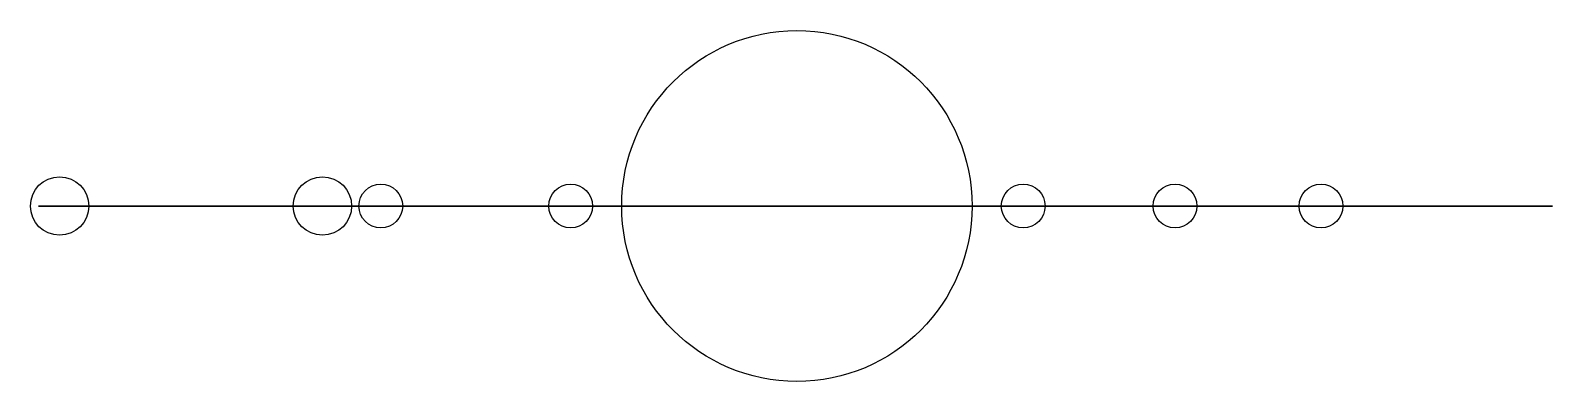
# Model space of a CAD drawing. Extents: x -8 to 96, y -12 to 12.
import ezdxf

# ---------------------------------------------------------------- set-up
doc = ezdxf.new("R2010")
doc.units = 0
doc.layers.get('0').update_dxf_attribs({"linetype": 'continuous'})

# ---------------------------------------------------------------- blocks, each defined once
blk = doc.blocks.new('SKETCH')
at = {"color": 7}
blk.add_lwpolyline([(0, 0), (6, 0), (6, 0), (0, 0)], close=True, dxfattribs=at)
blk.add_lwpolyline([(0, 0), (6, 0), (6, 0), (0, 0)], close=True, dxfattribs=at)
for centre in [(-6, 0, 72.87), (-6, 0, 12.9), (12, 0, 72.87), (12, 0, 12.9)]:
    blk.add_circle(centre, 2, dxfattribs=at)
blk = doc.blocks.new('SKETCH003')
at = {"color": 7}
for centre in [(70.4, 0, 67), (70.4, 0, 17), (80.4, 0, 67), (80.4, 0, 17)]:
    blk.add_circle(centre, 1.5, dxfattribs=at)
blk = doc.blocks.new('SKETCH002')
at = {"color": 7}
for centre, radius in [((44.5, 0, 42), 12), ((29, 0, 57.5), 1.5), ((29, 0, 26.5), 1.5), ((60, 0, 57.5), 1.5), ((60, 0, 26.5), 1.5)]:
    blk.add_circle(centre, radius, dxfattribs=at)
blk = doc.blocks.new('SKETCH001')
at = {"color": 7}
for centre in [(16, 0, 47), (16, 0, 37)]:
    blk.add_circle(centre, 1.5, dxfattribs=at)

msp = doc.modelspace()

# ---------------------------------------------------------------- linework, layer by layer
at = {"color": 7}
msp.add_lwpolyline([(-7.45, 0), (40.8, 0), (54.25, 0), (96.04, 0), (96.26, 0), (53.78, 0), (40.8, 0), (-7.45, 0)], close=True, dxfattribs=at)

# ---------------------------------------------------------------- block references
for name in ['SKETCH002', 'SKETCH', 'SKETCH001', 'SKETCH003']:
    msp.add_blockref(name, (0, 0))

doc.saveas('drawing.dxf')
